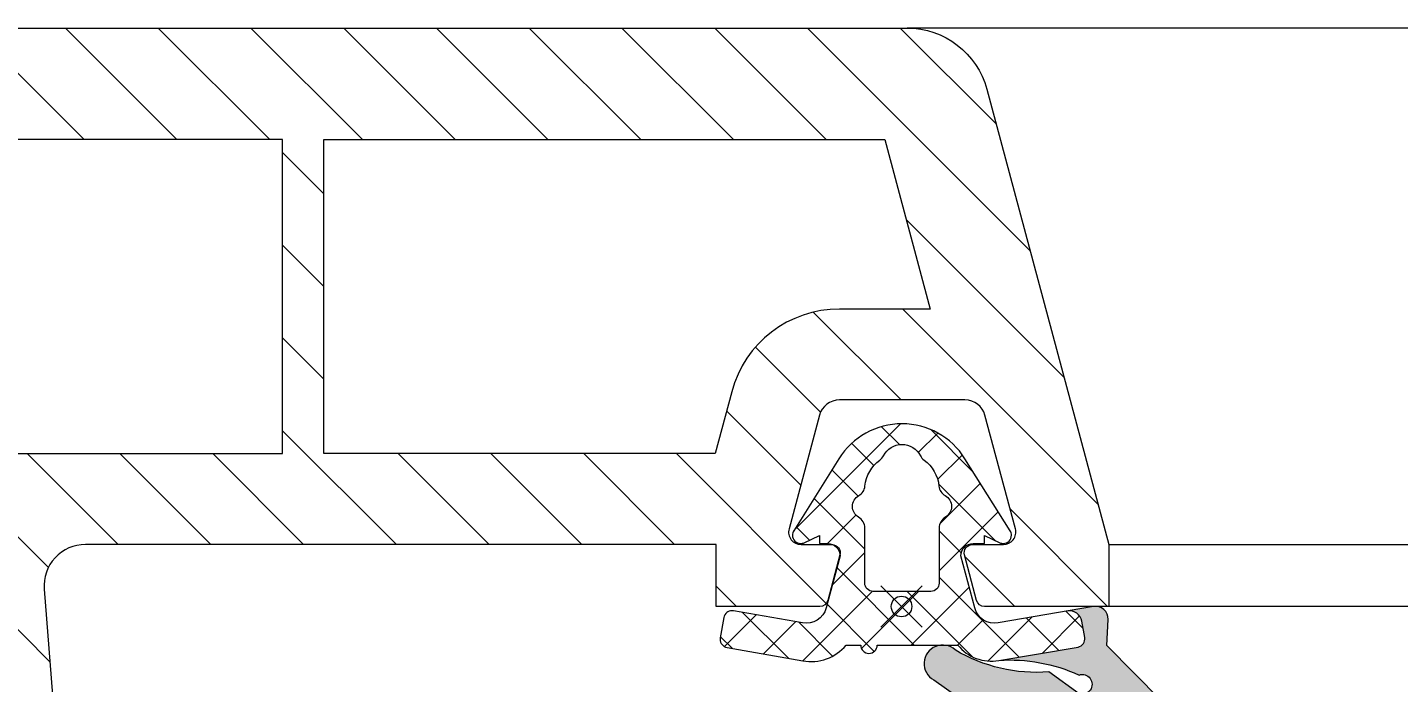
# Model space of a CAD drawing. Header units: millimetres. Extents: x -20000 to 230000, y -17405 to 25402.
# Drawn here: x 94752.82 to 94786.01, y -5927.91 to -5912.06 of the extents above; entities that cross this region are included whole.
import ezdxf

# ---------------------------------------------------------------- set-up
doc = ezdxf.new("R2010")
doc.units = ezdxf.units.MM
doc.header["$PDMODE"] = 35
doc.header["$PDSIZE"] = 0.5
doc.layers.get('0').update_dxf_attribs({"lineweight": 13})
doc.layers.get('Defpoints').update_dxf_attribs({"true_color": 0xc2a584})
doc.layers.add('0 - Invisible', color=43, linetype='Continuous', lineweight=0, plot=False)
doc.layers.add('1 - Joint', color=7, linetype='Continuous', lineweight=13)
doc.layers.add('1 - PVC', color=7, linetype='Continuous', lineweight=13)
doc.styles.add('Texte Poralu', font='tahomabd.ttf')
doc.dimstyles.new('30 - 1000', dxfattribs={"dimtxt": 10, "dimasz": 10, "dimexe": 5, "dimexo": 2.5, "dimgap": 5, "dimtad": 1, "dimdec": 1, "dimtxsty": 'Texte Poralu', "dimcen": 5, "dimazin": 0, "dimtfac": 1, "dimtdec": 1, "dimtmove": 0, "dimatfit": 3, "dimfxl": 1, "dimarcsym": 0})

# ---------------------------------------------------------------- blocks, each defined once
blk = doc.blocks.new('*D848')
at = {"layer": 'Defpoints', "color": 0, "lineweight": -2, "transparency": 16777216}
blk.add_line((94840.00000000013, -3795.668358776812), (94875.99227669596, -3795.668358776812), dxfattribs=at)
at = {"layer": 'Defpoints', "color": 0, "transparency": 16777216}
for p in [(94837.50000000013, -3795.668358776812), (94837.50000000019, -3795.668358776812), (90000, -6005.668358776824)]:
    blk.add_point(p, dxfattribs=at)
at = {"layer": 'Defpoints', "color": 0, "transparency": 16777216, "insert": (94859.24613834807, -3785.463523316771), "char_height": 10, "attachment_point": 5, "style": 'Texte Poralu'}
blk.add_mtext('2210', dxfattribs=at)
blk = doc.blocks.new('*D849')
at = {"layer": 'Defpoints', "color": 0, "lineweight": -2, "transparency": 16777216}
blk.add_line((95119.99999999994, -3615.668358776811), (95155.99227669578, -3615.668358776811), dxfattribs=at)
at = {"layer": 'Defpoints', "color": 0, "transparency": 16777216}
for p in [(95117.49999999994, -3615.668358776811), (95117.5, -3615.668358776811), (90000, -6005.668358776824)]:
    blk.add_point(p, dxfattribs=at)
at = {"layer": 'Defpoints', "color": 0, "transparency": 16777216, "insert": (95139.24613834788, -3605.460165358409), "char_height": 10, "attachment_point": 5, "style": 'Texte Poralu'}
blk.add_mtext('2390', dxfattribs=at)
blk = doc.blocks.new('*D850')
at = {"layer": 'Defpoints', "color": 0, "lineweight": -2, "transparency": 16777216}
blk.add_line((95420.00000000013, -3505.668358776826), (95455.9922766959, -3505.668358776826), dxfattribs=at)
at = {"layer": 'Defpoints', "color": 0, "transparency": 16777216}
for p in [(95417.50000000013, -3505.668358776826), (95417.50000000013, -3505.668358776826), (90000, -6005.668358776824)]:
    blk.add_point(p, dxfattribs=at)
at = {"layer": 'Defpoints', "color": 0, "transparency": 16777216, "insert": (95439.24613834801, -3495.463523316786), "char_height": 10, "attachment_point": 5, "style": 'Texte Poralu'}
blk.add_mtext('2500', dxfattribs=at)
blk = doc.blocks.new('*D851')
at = {"layer": 'Defpoints', "color": 0, "lineweight": -2, "transparency": 16777216}
blk.add_line((94750.00000000012, -3805.668358776812), (94785.99227669624, -3805.668358776812), dxfattribs=at)
at = {"layer": 'Defpoints', "color": 0, "transparency": 16777216}
for p in [(94747.50000000012, -3805.668358776812), (94747.50000000047, -3805.668358776812), (90000, -6005.668358776824)]:
    blk.add_point(p, dxfattribs=at)
at = {"layer": 'Defpoints', "color": 0, "transparency": 16777216, "insert": (94769.24613834835, -3795.463523316771), "char_height": 10, "attachment_point": 5, "style": 'Texte Poralu'}
blk.add_mtext('2200', dxfattribs=at)
blk = doc.blocks.new('*U293')
at = {"layer": '1 - Joint', "linetype": 'ByBlock'}
blk.add_hatch(color=256, dxfattribs=at).paths.add_polyline_path([(2.837325350334595, 3.139991519083196), (2.837230218505284, 3.783950421553527, 0.5773502691894579), (2.837179043450761, 4.130360579289117), (2.837082144486431, 4.786281435543059, 0.5773502691909409), (2.837030969431908, 5.132691593276831), (2.836925737877665, 5.845016760584257, 0.4193348017584231), (2.27370869603874, 6.282638477367072), (0.9436061346323195, 4.973423669500335), (0.3123396824385063, 5.000109868433356, 0.4776593921746675), (0.003963884089444891, 4.649794824750643), (0.1108990051861845, 4.024656032906933, -0.406954113261026), (0.3554536081701379, 4.364833528126837), (0.7494759464625539, 4.434306012226443, -0.4186793779256662), (0.9816712415331502, 4.269069366799158), (1.304053628361999, 2.355574123706901, -0.1252863138081158), (1.658837343635242, 4.297025540807226, -1.387029410552403), (2.110892919166418, 4.301161987306841), (1.585120378506418, 3.56910120961038, -0.153630631233487), (1.052299900505204, 1.300656256895308, 0.167658565838902), (0.9341191521853036, 1.032052687149189), (0.9341191521853036, 0.9581185570023079, 0.7449870863440491), (1.777665545088894, 0.7801199396617445), (2.905789576016105, 2.370638600377788, 0.2506215972346258)])
h = blk.add_hatch(dxfattribs=at)
h.set_pattern_fill('ANSI37', color=256, scale=0.25, style=0)
h.set_pattern_definition([(45, (0, 0), (-0.561266007566822, 0.5612660075668221), []), (135, (0, 0), (-0.5612660075668221, -0.561266007566822), [])])
h.paths.add_polyline_path([(0.9341191521853036, 0.9581185570023079, -0.04115551601890488), (0.9341191521853036, 1.032052687149189), (0.9341191521853036, 1.363633654231307, 0.2771051803063581), (1.304053628362454, 2.355574123705082), (0.981165421449078, 4.272071653411331, 0.4142135623735269), (0.7494759464620991, 4.434306012226443), (0.3554536081701379, 4.364833528126837, 0.4069541132610259), (0.1108990051861845, 4.024656032906933), (0.3987534679972673, 2.341869411793596, -0.388878731853411), (0.0357591140418666, 1.772082409815994), (-1.225078089887574, 1.434242099237963, -0.4142135623730951), (-1.525078089887756, 1.734242099237236), (-1.525078089887756, 2.010642202159943), (-1.714314720503807, 2.010642202159943), (-1.543816532480377, 2.376276746312215, 0.1095178116833867), (-1.525078089887301, 2.460800398659558, 0.414213562372962), (-1.725078089887574, 2.660800398660286, 0.1408717361745996), (-1.831281991344894, 2.63027231761771), (-3.57761294758302, 1.535889472777854, 0.2582714339693256), (-4.421777834461864, 0.01064220215994364, 0.2582714339694442), (-3.577612947582566, -1.514605068457967), (-1.83128199134535, -2.608987913296005, 0.1408717361754908), (-1.725078089887575, -2.639515994340399, 0.4142135623730951), (-1.525078089887757, -2.439515994339672, 0.1095178116837978), (-1.543816532480378, -2.354992341990509), (-1.714314720503808, -1.989357797840057), (-1.525078089887757, -1.989357797840057), (-1.525078089887757, -1.789357797841148, -0.414213562373428), (-1.22507808988712, -1.489357797840057), (0.03575911404186594, -1.827198108418088, -0.3888787318534718), (0.3987534679972664, -2.39698511039569), (0.1041466368151297, -4.067783476015393, 0.04366094290853437), (0.1011081874175936, -4.102513111547523, 0.3639702342659416), (0.2663785518843717, -4.299474662149805), (0.758899242387087, -4.386319348443067, 0.03772682989310878), (0.7888898933433658, -4.389301645021987, 0.3706939118394439), (0.9905904285233184, -4.224087433374734), (1.314452114771029, -2.387376540084006, 0.2713813844121956), (0.9341191521853032, -1.342260662717308), (0.9341191521853032, -0.9891440048413644, 1), (0.9341191521853033, -0.5891440048399093)])
h.paths.add_polyline_path([(-0.3658808478144236, 0.7106422021588515), (-0.3658808478144239, -0.6893577978407847, -0.4142135623735945), (-0.5658808478146967, -0.8893577978415123), (-1.902162592191417, -0.889357797839693, 0.2679491924312639), (-2.16197021332664, -1.039357797841148, -0.2679491924311203), (-2.421777834462318, -1.189357797838965, -0.2713242461924865), (-2.683452612631299, -1.036076271353522, 0.2434314752799365), (-2.913794247934675, -0.8844355081109819, -0.2106048335014689), (-3.543891381010326, -0.5238521096653124, 0.1163404642471713), (-3.648952251402989, -0.434769724362922, -0.2819206211492917), (-3.921777834462318, 0.01064220215994355, -0.2819206211492656), (-3.648952251402989, 0.45605412868099, 0.1163404642473058), (-3.543891381010326, 0.5451365139851994, -0.2106048335014686), (-2.913794247934675, 0.9057199124308687, 0.2434314752799362), (-2.683452612631299, 1.057360675673408, -0.2713242461923491), (-2.421777834462318, 1.210642202160671, -0.2679491924311201), (-2.16197021332664, 1.060642202159216, 0.2679491924306129), (-1.902162592192326, 0.9106422021595794), (-0.5658808478142416, 0.9106422021595791, -0.4142135623730951)], flags=16)
at = {"layer": '0 - Invisible', "linetype": 'ByBlock'}
blk.add_point((0, 0), dxfattribs=at)
at = {"layer": '1 - Joint', "linetype": 'ByBlock'}
for points in [[(2.110892919166418, 4.301161987306841), (1.585120378506418, 3.56910120961038, -0.153630631233487), (1.052299900505204, 1.300656256895308, 1.132680330705248), (1.777665545088894, 0.7801199396617445), (2.905789576016105, 2.370638600377788, 0.2506215972346257), (2.837325350334595, 3.139991519083196), (2.837230218505284, 3.783950421553527, 0.577350269189458), (2.837179043450761, 4.130360579289117), (2.837082144486431, 4.786281435543059, 0.5773502691894251), (2.837030969431908, 5.132691593275012), (2.836925737877665, 5.845016760584257, 0.4193348017583478), (2.27370869603874, 6.282638477367072), (0.9436061346323195, 4.973423669500335), (0.3123396824385063, 5.000109868433356, 0.4776593921746676), (0.003963884089444891, 4.649794824750643), (0.3987534679972673, 2.341869411793596, -0.3888787318534825), (0.0357591140418666, 1.772082409815994), (-1.225078089887574, 1.434242099237963, -0.414213562373095), (-1.525078089887756, 1.734242099237236), (-1.525078089887756, 2.010642202159943), (-1.714314720503807, 2.010642202159943), (-1.543816532480377, 2.376276746312215, 0.1095178116833867), (-1.525078089887301, 2.460800398659558, 0.4142135623729619), (-1.725078089887574, 2.660800398660286, 0.1408717361754908), (-1.831281991345349, 2.63027231761771), (-3.57761294758302, 1.535889472777854, 0.2582714339693255), (-4.421777834461864, 0.01064220215994364, 0.2582714339693255), (-3.577612947583475, -1.514605068457967), (-1.83128199134535, -2.608987913296005, 0.1408717361754908), (-1.725078089887575, -2.639515994340399, 0.414213562373095), (-1.525078089887757, -2.439515994339672, 0.1095178116831429), (-1.543816532479923, -2.354992341990509), (-1.714314720503808, -1.989357797840057), (-1.525078089887757, -1.989357797840057), (-1.525078089887757, -1.789357797841148, -0.414213562373095), (-1.225078089887575, -1.489357797840057), (0.03575911404186594, -1.827198108418088, -0.3888787318534718), (0.3987534679972664, -2.39698511039569), (0.1041466368151297, -4.067783476015393, 0.04366094290853437), (0.1011081874175936, -4.102513111547523, 0.3639702342662791), (0.2663785518843717, -4.299474662149805), (0.758899242387087, -4.386319348443067, 0.03772682989310878), (0.7888898933433658, -4.389301645021987, 0.3706939118394439), (0.9905904285233184, -4.224087433374734), (1.314452114771029, -2.387376540084006, 0.2713813844121955), (0.9341191521853032, -1.342260662717308), (0.9341191521853032, -0.9891440048413644, 0.9999999999999999), (0.9341191521853033, -0.5891440048399093), (0.9341191521853036, 1.363633654231307, 0.277105180306966), (1.304053628361999, 2.355574123706901, -0.1252863138081164), (1.658837343635242, 4.297025540807226, -1.387029410552403)], [(-3.648952251402989, 0.45605412868099, 0.1163404642473058), (-3.543891381010326, 0.5451365139851994, -0.2106048335014686), (-2.913794247934675, 0.9057199124308687, 0.2434314752799362), (-2.683452612631299, 1.057360675673408, -0.2713242461923491), (-2.421777834462318, 1.210642202160671, -0.2679491924311201), (-2.16197021332664, 1.060642202159216, 0.2679491924311205), (-1.902162592191416, 0.9106422021595794), (-0.5658808478142416, 0.9106422021595791, -0.414213562373095), (-0.3658808478144236, 0.7106422021588515), (-0.3658808478144239, -0.6893577978407847, -0.414213562373095), (-0.565880847814242, -0.8893577978415123), (-1.902162592191417, -0.889357797839693, 0.2679491924312639), (-2.16197021332664, -1.039357797841148, -0.2679491924311203), (-2.421777834462318, -1.189357797838965, -0.2713242461924865), (-2.683452612631299, -1.036076271353522, 0.2434314752799365), (-2.913794247934675, -0.8844355081109819, -0.2106048335014689), (-3.543891381010326, -0.5238521096653124, 0.1163404642471713), (-3.648952251402989, -0.434769724362922, -0.2819206211492917), (-3.921777834462318, 0.01064220215994355, -0.2819206211492657)]]:
    blk.add_lwpolyline(points, format="xyb", close=True, dxfattribs=at)
blk.add_lwpolyline([(1.304053628361999, 2.355574123706901), (0.981165421449078, 4.272071653411331, 0.4142135623729482), (0.7494759464625539, 4.434306012226443), (0.3554536081701379, 4.364833528126837, 0.40695411326285), (0.1108990051861845, 4.024656032905114)], format="xyb", dxfattribs=at)
blk = doc.blocks.new('*U413')
at = {"layer": '1 - PVC'}
for p, q in [((-51.00000000000051, 501.8840670173668), (-50.99999999999999, 15.11598111865169)), ((-38.49999999999999, 20), (-38.50000000000051, 497.0000481360184)), ((-37.00000000000052, 497.0000481360184), (-37, 20.00000000000001))]:
    blk.add_line(p, q, dxfattribs=at)
blk.add_blockref('*U293', (-37, 14.98342188930837))
blk = doc.blocks.new('Rehau - Gamme Performance - Z55')
at = {"layer": '1 - PVC'}
h = blk.add_hatch(dxfattribs=at)
h.set_pattern_fill('ANSI31', color=256, scale=0.5, angle=90, style=0)
h.set_pattern_definition([(225, (0, 0), (-1.122532015133644, 1.122532015133644), [])])
edge = h.paths.add_edge_path(flags=16)
edge.add_line((-65.87251832466427, 51.19881142177838), (-65.47091301459295, 49.70000000000073))
edge.add_line((-65.47091301459295, 49.70000000000073), (-56, 49.70000000000073))
edge.add_line((-56, 49.70000000000073), (-56, 57.29999999999927))
edge.add_line((-56, 57.29999999999927), (-69.57885222706682, 57.29999999999928))
edge.add_line((-69.57885222706682, 57.29999999999928), (-70.677443916029, 53.19999999999892))
edge.add_line((-70.677443916029, 53.19999999999892), (-68.48051805564319, 53.19999999999892))
edge.add_arc((-68.48051805564319, 50.50000000000004), 2.69999999999888, 15.000000000040075, 90, ccw=False)
h.paths.add_polyline_path([(-27.20000000352593, 57.30000000000109), (-27.20000000352593, 49.70000000000073), (-55, 49.70000000000073), (-55, 57.30000000000109)], flags=16)
edge = h.paths.add_edge_path()
edge.add_line((-52.29999999999563, 5.000000000000004), (-54.5, 5.000000000000004))
edge.add_arc((-54.5, 4.500000000000004), 0.5, 90, 180)
edge.add_line((-55, 4.500000000000004), (-55, 1.000000000000004))
edge.add_arc((-54, 1.000000000000003), 1, 180, 270)
edge.add_line((-54, 3.306546357697854e-15), (-2, 1.224646799147351e-16))
edge.add_arc((-2, 2), 2, 270, 360)
edge.add_line((1.224646799147353e-16, 2), (8.572527594031472e-16, 14))
edge.add_line((8.572527594031472e-16, 14), (-3.005255888325336, 14))
edge.add_arc((-3.005255888324402, 13.80000000000172), 0.1999999999982798, 90.00000000026766, 165.00000000006)
edge.add_line((-3.198441053580608, 13.85176380902158), (-3.493185165250906, 12.75176380902121))
edge.add_arc((-3.299999999994521, 12.69999999999905), 0.1999999999990494, 164.9999999994347, 269.9999999996813)
edge.add_line((-3.299999999995634, 12.5), (-2.299999999995634, 12.5))
edge.add_arc((-2.299999999998362, 12.20000000000164), 0.2999999999983629, -5.210836206970271e-10, 89.99999999947892, ccw=False)
edge.add_line((-1.999999999999999, 12.19999999999891), (-1.999999999999999, 9.5))
edge.add_arc((-2.499999999999502, 9.499999999999503), 0.4999999999995028, -90.00000000005701, 5.701394911739044e-11, ccw=False)
edge.add_line((-2.5, 9), (-6.519481944349536, 9))
edge.add_arc((-6.519481944348197, 9.499999999998188), 0.4999999999981881, 194.9999999998352, 269.99999999984664, ccw=False)
edge.add_line((-7.002444857491354, 9.370590477448786), (-7.739777747883635, 12.12235428646818))
edge.add_arc((-7.449999999996928, 12.19999999999979), 0.3000000000002084, 90.0000000000307, 195.0000000001583, ccw=False)
edge.add_line((-7.449999999997089, 12.5), (-6.699999999997089, 12.5))
edge.add_arc((-6.699999999998201, 12.69999999999905), 0.1999999999990489, 270.0000000003186, 375.0000000005654)
edge.add_line((-6.506814834741816, 12.75176380902121), (-6.801558946412114, 13.85176380902158))
edge.add_arc((-6.994744111668309, 13.80000000000173), 0.1999999999982653, 14.99999999993691, 89.99999999973564)
edge.add_line((-6.994744111667386, 14), (-20.00000000352884, 14))
edge.add_line((-20.00000000352884, 14), (-20.00000000352884, 21.89999999999964))
edge.add_line((-20.00000000352884, 21.89999999999964), (-22.20000000352593, 21.89999999999964))
edge.add_line((-22.20000000352593, 21.89999999999964), (-22.20000000352593, 23.24485357832054))
edge.add_line((-22.20000000352593, 23.24485357832054), (-24.00000000352884, 23.89999999999964))
edge.add_line((-24.00000000352884, 23.89999999999964), (-24.00000000352884, 21.75))
edge.add_line((-24.00000000352884, 21.75), (-30.30000000352447, 21.75))
edge.add_arc((-30.30000000352447, 23.25), 1.5, 180, 270, ccw=False)
edge.add_line((-31.80000000352447, 23.25), (-31.80000000352447, 29.5))
edge.add_line((-31.80000000352447, 29.5), (-32.30000000352447, 30))
edge.add_line((-32.30000000352447, 30), (-31.80000000352447, 30.5))
edge.add_line((-31.80000000352447, 30.5), (-31.80000000352447, 36.75))
edge.add_arc((-30.30000000352447, 36.75), 1.5, 90, 180, ccw=False)
edge.add_line((-30.30000000352447, 38.25), (-24.00000000352884, 38.25))
edge.add_line((-24.00000000352884, 38.25), (-24.00000000352884, 36.10000000000036))
edge.add_line((-24.00000000352884, 36.10000000000036), (-22.20000000352593, 36.75514642167946))
edge.add_line((-22.20000000352593, 36.75514642167946), (-22.20000000352593, 38.10000000000036))
edge.add_line((-22.20000000352593, 38.10000000000036), (-20.00000000352884, 38.10000000000036))
edge.add_line((-20.00000000352884, 38.10000000000036), (-20.00000000352884, 51.70000000000073))
edge.add_line((-20.00000000352884, 51.70000000000073), (-21.00000000352884, 51.70000000000073))
edge.add_line((-21.00000000352884, 51.70000000000073), (-21.00000000352884, 50.70000000000073))
edge.add_line((-21.00000000352884, 50.70000000000073), (-25.00000000352884, 50.70000000000073))
edge.add_line((-25.00000000352884, 50.70000000000073), (-25.00000000352884, 57))
edge.add_arc((-24.00000000352884, 57), 1, 90, 180, ccw=False)
edge.add_line((-24.00000000352884, 58), (-22.00000000352884, 58))
edge.add_line((-22.00000000352884, 58), (-22.00000000352884, 57.5))
edge.add_line((-22.00000000352884, 57.5), (-20.50000000352884, 57.5))
edge.add_line((-20.50000000352884, 57.5), (-20.50000000352884, 59))
edge.add_arc((-21.50000000352884, 59), 1, 0, 90)
edge.add_line((-21.50000000352884, 60), (-30.00000000352884, 60))
edge.add_line((-30.00000000352884, 60), (-70.11598111865169, 60.00000000000001))
edge.add_arc((-70.1159811186501, 58.00000000000266), 1.999999999997343, 90.00000000004562, 165.0000000000639)
edge.add_line((-72.04783277122624, 58.51763809020486), (-75, 47.50000000000001))
edge.add_line((-75, 47.50000000000001), (-75, 46.00000000000001))
edge.add_line((-75, 46.00000000000001), (-71.99474411166739, 46.00000000000001))
edge.add_arc((-71.99474411166878, 46.19999999999825), 0.1999999999982407, 270.000000000399, 345.0000000006081)
edge.add_line((-71.80155894641211, 46.14823619098025), (-71.50681483474182, 47.24823619098243))
edge.add_arc((-71.69999999999817, 47.30000000000173), 0.1999999999982765, 345.0000000002252, 449.9999999996906)
edge.add_line((-71.69999999999709, 47.50000000000001), (-72.44999999999709, 47.50000000000001))
edge.add_arc((-72.44999999999695, 47.8000000000002), 0.3000000000001961, 164.9999999998384, 269.9999999999729, ccw=False)
edge.add_line((-72.73977774788364, 47.87764571353183), (-72.00244485749863, 50.62940952255122))
edge.add_arc((-71.5194819443508, 50.49999999999819), 0.5000000000036422, 89.9999999998551, 164.9999999999016, ccw=False)
edge.add_line((-71.51948194434954, 51.00000000000183), (-68.48051805564319, 51.00000000000001))
edge.add_arc((-68.48051805564357, 50.50000000000242), 0.4999999999975842, 14.99999999999801, 89.99999999995612, ccw=False)
edge.add_line((-67.99755514250137, 50.62940952255304), (-67.26022225210909, 47.87764571353183))
edge.add_arc((-67.5499999999955, 47.8), 0.2999999999999861, -90.00000000002439, 15.000000000212992, ccw=False)
edge.add_line((-67.54999999999563, 47.50000000000001), (-68.29999999999563, 47.50000000000001))
edge.add_arc((-68.2999999999979, 47.29999999999871), 0.200000000001296, 89.9999999993527, 194.9999999986473)
edge.add_line((-68.49318516525818, 47.24823619098243), (-68.19844105358061, 46.14823619098025))
edge.add_arc((-68.00525588832438, 46.19999999999768), 0.1999999999976693, 194.9999999992672, 269.9999999997273)
edge.add_line((-68.00525588832534, 46.00000000000001), (-65.5, 46.00000000000001))
edge.add_line((-65.5, 46.00000000000001), (-65.5, 47.50000000000001))
edge.add_line((-65.5, 47.50000000000001), (-50.22787593817338, 47.5))
edge.add_arc((-50.22787593817412, 46.50000000000196), 0.9999999999980389, -4.500000000040188, 89.99999999995771, ccw=False)
edge.add_line((-49.230958604443, 46.42154090427357), (-52, 11.23753400942223))
edge.add_line((-52, 11.23753400942224), (-55, 11.5))
edge.add_line((-55, 11.5), (-55, 9.000000000000004))
edge.add_line((-55, 9.000000000000004), (-51.50847331320983, 9.000000000000004))
edge.add_arc((-51.5084733132132, 14.00000000000103), 5.000000000001023, 270.0000000000385, 295.0000000000382)
edge.add_line((-49.39538200450625, 9.46846106481826), (-48.92550278250565, 9.687569344445368))
edge.add_arc((-48.41836086841914, 8.600000000007077), 1.199999999993857, 74.20892022657262, 115.0000000000137, ccw=False)
edge.add_arc((-48.5, 8.311321888265972), 1.499999999999998, 1.34718902700115e-11, 74.20892022657029, ccw=False)
edge.add_line((-47, 8.311321888266324), (-47, 3.70000000000073))
edge.add_arc((-48, 3.70000000000073), 1, -90, 0, ccw=False)
edge.add_line((-48, 2.700000000000731), (-52.29999999999563, 2.700000000000731))
edge.add_line((-52.29999999999563, 2.700000000000731), (-52.29999999999563, 5.000000000000004))
edge = h.paths.add_edge_path(flags=16)
edge.add_arc((-35.80000000352447, 28.5), 1, 180, 270)
edge.add_line((-35.80000000352447, 27.5), (-34.00000000352884, 27.5))
edge.add_line((-34.00000000352884, 27.5), (-34.00000000352884, 23.25))
edge.add_arc((-34.00000000352702, 23.05000000000109), 0.1999999999989086, 90.0000000005211, 180.0000000005211)
edge.add_line((-34.20000000352593, 23.04999999999928), (-34.20000000352593, 2.699999999998912))
edge.add_line((-34.20000000352593, 2.699999999998911), (-44.79999999999563, 2.699999999998911))
edge.add_line((-44.79999999999563, 2.699999999998911), (-44.79999999999563, 4.199999999998911))
edge.add_line((-44.79999999999563, 4.199999999998911), (-44.79999999999563, 5.800000000001094))
edge.add_line((-44.79999999999563, 5.800000000001094), (-44.79999999999563, 8.311321888266324))
edge.add_arc((-48.49999999999427, 8.311321888267054), 3.699999999998631, 359.9999999999887, 434.2089202265474)
edge.add_arc((-48.41836086841614, 8.599999999998895), 3.400000000002142, 74.20892022654432, 113.1443181339283)
edge.add_line((-49.75472569586418, 11.72636035158576), (-49.17440767002699, 19.10000000000037))
edge.add_line((-49.17440767002699, 19.10000000000037), (-46.89684091042, 48.03922954786503))
edge.add_arc((-46.39838224355474, 48.00000000000131), 0.4999999999986852, 90.00000000000807, 175.5000000000115, ccw=False)
edge.add_line((-46.39838224355481, 48.5), (-31.90000000353029, 48.5))
edge.add_line((-31.90000000353029, 48.5), (-22.20000000352593, 48.5))
edge.add_line((-22.20000000352593, 48.5), (-22.20000000352593, 40.44999999999891))
edge.add_line((-22.20000000352593, 40.44999999999891), (-30.30000000352447, 40.44999999999891))
edge.add_arc((-30.30000000352732, 36.74999999999739), 3.700000000001523, 89.99999999995588, 179.9999999999595)
edge.add_line((-34.00000000352884, 36.75), (-34.00000000352884, 32.5))
edge.add_line((-34.00000000352884, 32.5), (-35.80000000352447, 32.5))
edge.add_arc((-35.80000000352447, 31.5), 1, 90, 179.9999999999998)
edge.add_line((-36.80000000352447, 31.5), (-36.80000000352447, 30.89999999999964))
edge.add_line((-36.80000000352447, 30.89999999999964), (-34.00000000352884, 30.89999999999964))
edge.add_line((-34.00000000352884, 30.89999999999964), (-34.00000000352884, 29.10000000000037))
edge.add_line((-34.00000000352884, 29.10000000000037), (-36.80000000352447, 29.10000000000037))
edge.add_line((-36.80000000352447, 29.10000000000037), (-36.80000000352447, 28.5))
edge = h.paths.add_edge_path(flags=16)
edge.add_line((-22.20000000352593, 2.69999999999891), (-22.20000000352593, 19.54999999999927))
edge.add_line((-22.20000000352593, 19.54999999999927), (-30.30000000352447, 19.54999999999928))
edge.add_arc((-30.30000000352655, 23.2500000000047), 3.700000000005421, 223.1362588713335, 270.0000000000321, ccw=False)
edge.add_line((-33.00000000352884, 20.72017787186451), (-33.00000000352884, 2.699999999998912))
edge.add_line((-33.00000000352884, 2.699999999998911), (-22.20000000352593, 2.69999999999891))
h.paths.add_polyline_path([(-13, 11.79999999999927), (-13, 2.699999999998909), (-21.20000000352593, 2.69999999999891), (-21.20000000352593, 11.79999999999927)], flags=16)
edge = h.paths.add_edge_path(flags=16)
edge.add_arc((-6.519481944347775, 9.499999999998549), 2.699999999999276, 194.9999999999267, 269.99999999996265, ccw=False)
edge.add_line((-9.127481675328454, 8.801188578225265), (-9.931010774045717, 11.79999999999927))
edge.add_line((-9.931010774045717, 11.79999999999927), (-12, 11.79999999999927))
edge.add_line((-12, 11.79999999999927), (-12, 2.699999999998909))
edge.add_line((-12, 2.699999999998909), (-2.69999999999709, 2.699999999998909))
edge.add_line((-2.69999999999709, 2.699999999998909), (-2.699999999997089, 6.799999999999272))
edge.add_line((-2.699999999997089, 6.799999999999272), (-6.519481944349536, 6.799999999999272))
at = {"layer": '0 - Invisible'}
blk.add_point((-69.98342188930837, 46.00000000000001), dxfattribs=at)
at = {"layer": '1 - PVC', "linetype": 'ByBlock', "flags": 128}
blk.add_lwpolyline([(-30.00000000352884, 60), (-70.11598111865169, 60.00000000000001, 0.3394542588634644), (-72.04783277122624, 58.51763809020486), (-75, 47.50000000000001), (-75, 46.00000000000001), (-71.99474411166739, 46.00000000000001, 0.3394542588644011), (-71.80155894641211, 46.14823619098025), (-71.50681483474182, 47.24823619098243, 0.493145426028392), (-71.69999999999709, 47.50000000000001), (-72.44999999999709, 47.50000000000001, -0.4931454260320239), (-72.73977774788364, 47.87764571353183), (-72.00244485749863, 50.62940952255122, -0.3394542588636037), (-71.51948194434954, 51.00000000000183), (-68.48051805564319, 51.00000000000001, -0.3394542588631731), (-67.99755514250137, 50.62940952255304), (-67.26022225210909, 47.87764571353183, -0.4931454260325909), (-67.54999999999563, 47.50000000000001), (-68.29999999999563, 47.50000000000001, 0.4931454260274696), (-68.49318516525818, 47.24823619098243), (-68.19844105358061, 46.14823619098025, 0.3394542588656097), (-68.00525588832534, 46.00000000000001), (-65.5, 46.00000000000001), (-65.5, 47.50000000000001), (-50.22787593817338, 47.5, -0.437408972678621), (-49.230958604443, 46.42154090427357), (-52, 11.23753400942224)], format="xyb", dxfattribs=at)
blk.add_lwpolyline([(-65.87251832466427, 51.19881142177838), (-65.47091301459295, 49.70000000000073), (-56, 49.70000000000073), (-56, 57.29999999999927), (-69.57885222706682, 57.29999999999928), (-70.677443916029, 53.19999999999892), (-68.48051805564319, 53.19999999999892, -0.3394542588631813)], format="xyb", close=True, dxfattribs=at)
at = {"layer": '1 - PVC', "linetype": 'ByBlock'}
blk.add_lwpolyline([(-27.20000000352593, 57.30000000000109), (-27.20000000352593, 49.70000000000073), (-55, 49.70000000000073), (-55, 57.30000000000109)], close=True, dxfattribs=at)
blk = doc.blocks.new('*U412')
at = {"xscale": -1, "rotation": 359.9999999999993}
blk.add_blockref('Rehau - Gamme Performance - Z55', (-8.000000000000203, -16.9999999999999), dxfattribs=at)

msp = doc.modelspace()

# ---------------------------------------------------------------- block references
msp.add_blockref('*U412', (94711.99997544319, -5955.071593255383))
at = {"rotation": 270}
msp.add_blockref('*U413', (94758.99997544319, -5963.071593255383), dxfattribs=at)

# ---------------------------------------------------------------- dimensions: what is measured, and where the dimension line sits
at = {"layer": 'Defpoints'}
for feature_location, offset, picture, middle in [((95417.50000000013, -3505.668358776826), (0, 0), '*D850', (95439.24613834801, -3495.463523316786)), ((95117.49999999994, -3615.668358776811), (5.820766091346741e-11, 0), '*D849', (95139.24613834788, -3605.460165358409)), ((94837.50000000013, -3795.668358776812), (5.820766091346741e-11, 0), '*D848', (94859.24613834807, -3785.463523316771)), ((94747.50000000012, -3805.668358776812), (3.4924596548080444e-10, 0), '*D851', (94769.24613834835, -3795.463523316771))]:
    dim = msp.add_ordinate_dim(feature_location=feature_location, offset=offset, dtype=0, origin=(90000, -6005.668358776824), dimstyle='30 - 1000', dxfattribs=at)
    dim.commit()
    dim.dimension.update_dxf_attribs({"geometry": picture, "text_midpoint": middle})

doc.saveas('drawing.dxf')
